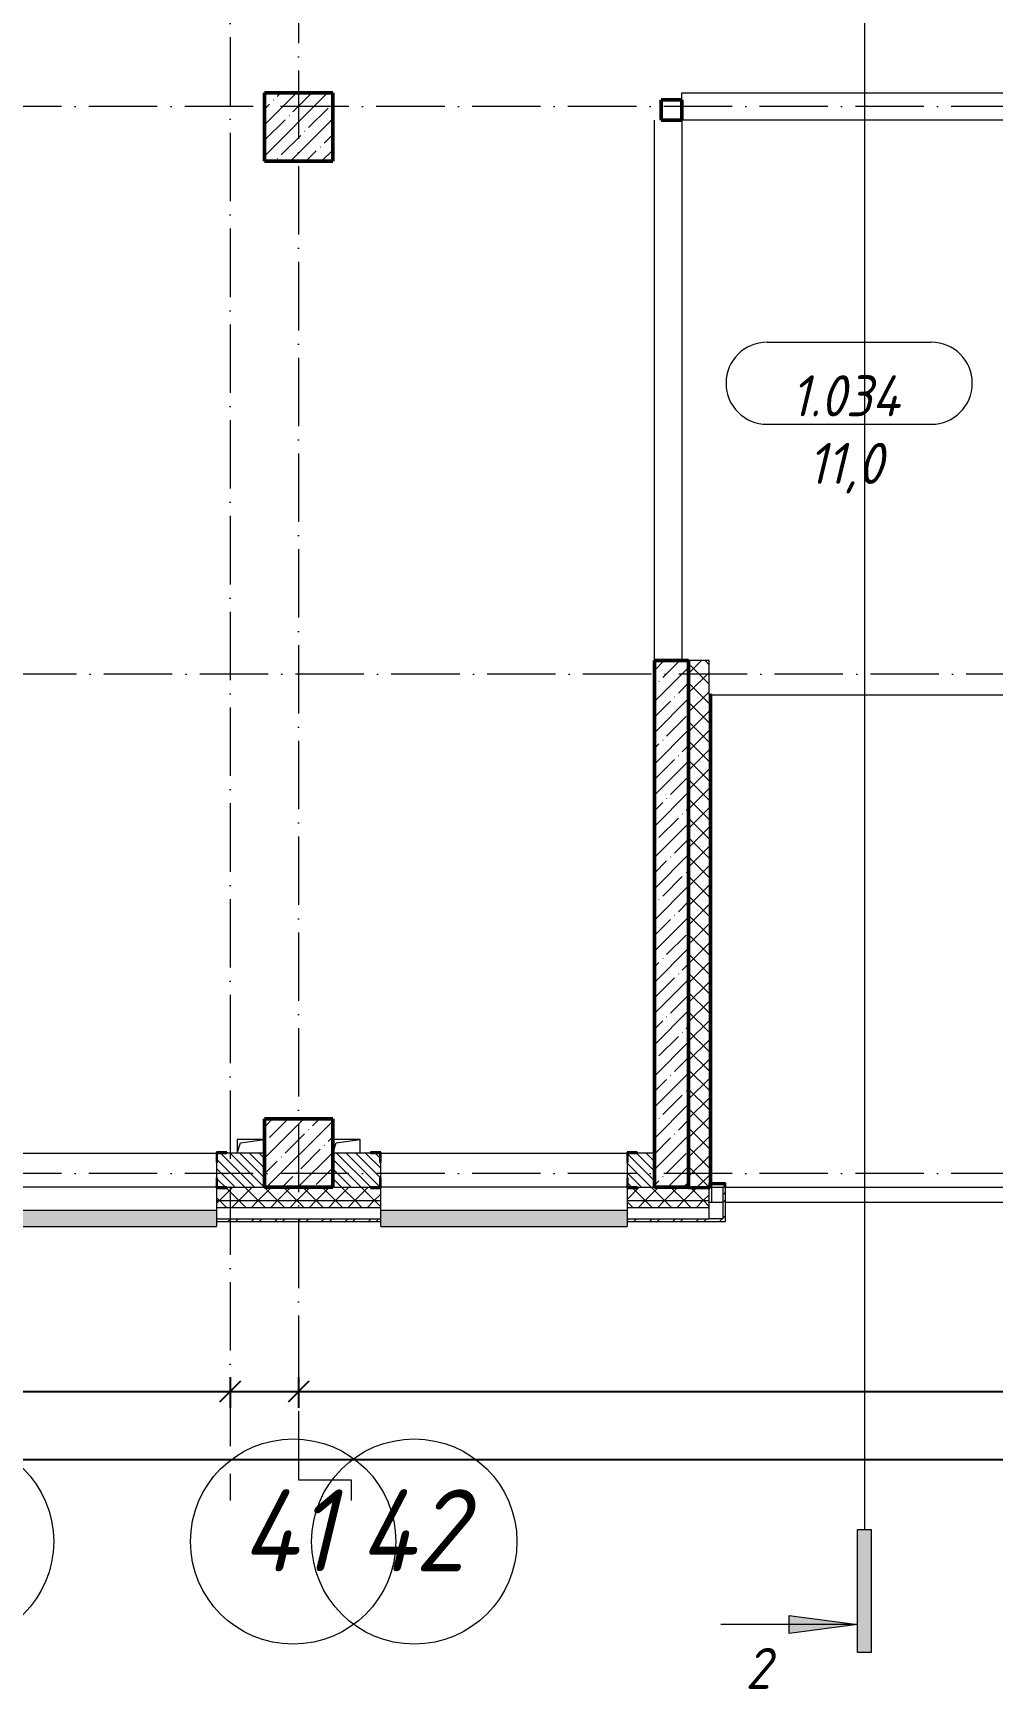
# Model space of a CAD drawing. Header units: millimetres. Extents: x -401725 to 250493, y 305116 to 802890.
# Drawn here: x -120955 to -113942, y 510530 to 522634 of the extents above; entities that cross this region are included whole.
import ezdxf

# ---------------------------------------------------------------- set-up
doc = ezdxf.new("R2010")
doc.units = ezdxf.units.MM
doc.linetypes.add('50_200_ШТРИХ_1Т_ш5_п1_п1_', pattern=[700, 500, -100, 0, -100])
for name, color, linetype, lineweight in [('A-____-____-DIMS', 7, 'Continuous', 9), ('A-FLOR-____-OTLN', 7, 'Continuous', 9), ('A-GENM-____-MCUT', 7, 'Continuous', 25), ('A-GENM-____-OTLN', 7, 'Continuous', 9), ('A-GENM-____-OTLN-1', 7, 'Continuous', 25), ('A-GLAZ-____-OTLN', 7, 'Continuous', 9), ('A-WALL-____-MCUT', 7, 'Continuous', 13), ('A-WALL-____-MCUT-1', 7, 'Continuous', 9), ('A-WALL-____-MCUT-2', 7, 'Continuous', 50), ('A-WALL-____-OTLN', 7, 'Continuous', 9), ('A-WALL-____-PATT-1', 7, 'Continuous', 9), ('A-WALL-FNSH-MCUT-1', 7, 'Continuous', 9), ('G-____-____-SYMB', 7, 'Continuous', 9), ('I-WALL-____-OTLN', 7, 'Continuous', 9), ('S-COLS-____-MCUT', 7, 'Continuous', 50), ('S-COLS-____-OTLN', 7, 'Continuous', 9), ('S-GRID-____-IDEN', 7, 'Continuous', 9), ('S-GRID-____-OTLN', 7, 'Continuous', 9), ('S-GRID-____-OTLN-1', 7, '50_200_ШТРИХ_1Т_ш5_п1_п1_', 9)]:
    doc.layers.add(name, color=color, linetype=linetype, lineweight=lineweight)
for name, color, linetype, lineweight, true_color in [('A-AREA-IDEN-1', 7, 'Continuous', 9, 0x000000), ('A-GLAZ-____-OTLN-1', 7, 'Continuous', 9, 0xc0c0c0), ('G-____-____-SYMB-1', 9, 'Continuous', 9, 0x808080)]:
    doc.layers.add(name, color=color, linetype=linetype, lineweight=lineweight, true_color=true_color)
doc.styles.add('ISOCPEUR_I', font='isocpeui.ttf', dxfattribs={"width": 0.9, "height": 2.5})
doc.styles.add('ISOCPEUR_I_10', font='isocpeui.ttf', dxfattribs={"width": 0.9, "height": 180})
doc.styles.add('ISOCPEUR_I_9', font='isocpeui.ttf', dxfattribs={"width": 0.9, "height": 250})
doc.dimstyles.new('ISO-2_5_0_9К_БОЛЬШОЙ_ОСИ', dxfattribs={"dimscale": 304.8, "dimtxt": 248.995294, "dimasz": 0.492126, "dimexe": 0.393701, "dimexo": 0, "dimgap": 0, "dimtad": 1, "dimdec": 0, "dimzin": 0, "dimdsep": 46, "dimtxsty": 'ISOCPEUR_I', "dimblk1": 'OBLIQUE', "dimblk2": 'OBLIQUE', "dimsah": 1, "dimcen": 0.09, "dimdle": 0.393701, "dimazin": 0, "dimtfac": 1, "dimtdec": 4, "dimtix": 1, "dimtmove": 0, "dimatfit": 3, "dimfxl": 1, "dimtvp": 1, "dimtolj": 1, "dimtzin": 0, "dimarcsym": 2})
pattern_1 = [(135, (-176515.067, 459015.94), (-35.35534, -35.35534), [])]
pattern_2 = [(45, (-176515.07, 459015.94), (-70.71068, 70.71068), []), (135, (-176515.07, 459015.94), (-70.71068, -70.71068), [])]
pattern_3 = [(45, (-176515.07, 459015.94), (-85.53659, 85.53659), []), (45, (-176458.04, 459015.94), (-85.53659, 85.53659), [])]

# ---------------------------------------------------------------- blocks, each defined once
blk = doc.blocks.new('BSC_Колонна _Прямоугольная - 500х500-V66-АР1_План отверстий 1 этажа в осях 1-64_Ю-ЯЯ')
at = {"layer": 'S-COLS-____-OTLN'}
h = blk.add_hatch(dxfattribs=at)
h.set_pattern_fill('FP_74', color=256, style=0, pattern_type=2)
h.set_pattern_definition([(45, (-57500, -55431.04), (-114.04925, 114.04925), []), (45, (-57385.95, -55431.04), (-114.04925, 114.04925), [201.613, -40.323, 3.353, -36.97])])
h.paths.add_polyline_path([(-250, -250), (250, -250), (250, 250), (-250, 250), (-250, 178)], flags=0)
at = {"layer": 'S-COLS-____-MCUT'}
for p, q in [((250, 250), (-250, 250)), ((-250, 250), (-250, -250)), ((250, -250), (250, 250)), ((-250, -250), (250, -250))]:
    blk.add_line(p, q, dxfattribs=at)
blk = doc.blocks.new('BSC_Колонна _Прямоугольная - 500х500-V67-АР1_План отверстий 1 этажа в осях 1-64_Ю-ЯЯ')
at = {"layer": 'S-COLS-____-OTLN'}
h = blk.add_hatch(dxfattribs=at)
h.set_pattern_fill('FP_75', color=256, style=0, pattern_type=2)
h.set_pattern_definition([(45, (-57500, -62931.04), (-114.04925, 114.04925), []), (45, (-57385.95, -62931.04), (-114.04925, 114.04925), [201.613, -40.323, 3.353, -36.97])])
h.paths.add_polyline_path([(-250, -250), (250, -250), (250, 250), (-250, 250)], flags=0)
at = {"layer": 'S-COLS-____-MCUT'}
for p, q in [((250, 250), (-250, 250)), ((-250, 250), (-250, -250)), ((250, -250), (250, 250)), ((-250, -250), (250, -250))]:
    blk.add_line(p, q, dxfattribs=at)
blk = doc.blocks.new('Фахверк_СКБ_Уголок - 250_2700-27497298-АР1_План отверстий 1 этажа в осях 1-64_Ю-ЯЯ')
at = {"layer": 'A-GENM-____-MCUT'}
for p, q in [((200, 181), (125, 181)), ((125, 181), (125, 106)), ((131, 106), (131, 175)), ((131, 175), (200, 175)), ((200, 175), (200, 181)), ((125, 106), (131, 106)), ((131, -6), (125, -6)), ((125, -6), (125, -81)), ((125, -81), (200, -81)), ((131, -75), (131, -6)), ((200, -75), (131, -75)), ((200, -81), (200, -75))]:
    blk.add_line(p, q, dxfattribs=at)
blk = doc.blocks.new('AR_Отверстие прямоугольное _в плите_ - AR_Отверстие прямоугольное _в плите_-V206-АР1_План отверстий 1 этажа в осях 1-64_Ю-ЯЯ')
at = {"layer": 'A-GENM-____-OTLN'}
for p, q in [((100, 50), (-100, 50)), ((-100, -50), (-75, 25)), ((-75, 25), (100, 50)), ((100, -50), (100, 50))]:
    blk.add_line(p, q, dxfattribs=at)
blk = doc.blocks.new('AR_Отверстие прямоугольное _в плите_ - AR_Отверстие прямоугольное _в плите_-V228-АР1_План отверстий 1 этажа в осях 1-64_Ю-ЯЯ')
at = {"layer": 'A-GENM-____-OTLN'}
for p, q in [((100, 50), (-100, 50)), ((-100, 50), (-100, -50)), ((-100, -50), (-75, 25)), ((-75, 25), (100, 50))]:
    blk.add_line(p, q, dxfattribs=at)
blk = doc.blocks.new('Отлив_СКБ - Отлив витража_120_НВФ-31885687-АР1_План отверстий 1 этажа в осях 1-64_Ю-ЯЯ')
at = {"layer": 'A-GLAZ-____-OTLN-1'}
for points in [[(0, -2), (1800, -2), (1800, 0), (0, 0)], [(877, -120), (1800, -120), (1800, -2), (0, -2), (0, -120)]]:
    blk.add_hatch(color=256, dxfattribs=at).paths.add_polyline_path(points, flags=0)
at = {"layer": 'A-GLAZ-____-OTLN'}
for p, q in [((0, 0), (1800, 0)), ((1800, -2), (0, -2)), ((0, -120), (0, -83)), ((0, -120), (1800, -120)), ((1800, -83), (1800, -120))]:
    blk.add_line(p, q, dxfattribs=at)
blk = doc.blocks.new('О_Общий_Откосы металлические_СКБ_Боковой - О_Общий_Откосы металлические_СКБ_Боковой-32003645-АР1_План отверстий 1 этажа в осях 1-64_Ю-ЯЯ')
at = {"layer": 'A-GENM-____-MCUT'}
for p, q in [((0, 0), (-120, 0)), ((-120, 0), (-120, -30)), ((0, -30), (0, 0)), ((-120, -30), (-270, -30)), ((-270, -30), (-270, -37)), ((-270, -37), (-113, -37)), ((-113, -37), (-113, -7)), ((-113, -7), (-7, -7)), ((-7, -7), (-7, -30)), ((-7, -30), (0, -30))]:
    blk.add_line(p, q, dxfattribs=at)
blk = doc.blocks.new('BSC_Колонна _Прямоугольная1 - 150х150 _металл_-35301503-АР1_План отверстий 1 этажа в осях 1-64_Ю-ЯЯ')
at = {"layer": 'S-COLS-____-MCUT'}
for p, q in [((75, 75), (-75, 75)), ((-75, 75), (-75, -75)), ((75, -75), (75, 75)), ((-75, -75), (75, -75))]:
    blk.add_line(p, q, dxfattribs=at)
blk = doc.blocks.new('Ось сетки - Круг_Ø6_00__ISO-2_5_0_9K_-25732049-АР1_План отверстий 1 этажа в осях 1-64_Ю-ЯЯ')
at = {"layer": 'S-GRID-____-IDEN'}
blk.add_circle((0, 0), 3, dxfattribs=at)
blk = doc.blocks.new('Разрез - Концевая часть разреза-18266132-АР1_План отверстий 1 этажа в осях 1-64_Ю-ЯЯ')
at = {"layer": 'G-____-____-SYMB'}
for points in [[(0, 0.5), (0, -0.5), (-9, -0.5), (-9, 0.5)], [(-6.29, -5.5), (-7.61, -5.5), (-6.95, -0.5)]]:
    blk.add_hatch(color=256, dxfattribs=at).paths.add_polyline_path(points, flags=0)
for p, q in [((0, 0.5), (-9, 0.5)), ((-9, 0.5), (-9, -0.5)), ((0, -0.5), (0, 0.5)), ((-9, -0.5), (0, -0.5)), ((-6.95, -0.5), (-7.61, -5.5)), ((-6.95, -0.5), (-6.95, -10.5)), ((-6.29, -5.5), (-6.95, -0.5)), ((-7.61, -5.5), (-6.29, -5.5))]:
    blk.add_line(p, q, dxfattribs=at)
blk = doc.blocks.new('_Oblique')
at = {"color": 0, "linetype": 'ByBlock', "lineweight": -2}
blk.add_line((-0.5, -0.5), (0.5, 0.5), dxfattribs=at)
blk = doc.blocks.new('*D13557')
at = {"layer": 'A-____-____-DIMS', "color": 0, "lineweight": -2, "transparency": 16777216}
for p, q in [((-122015, 512810), (-122015, 512584)), ((-119515, 512810), (-119515, 512584)), ((-122135, 512704), (-119395, 512704))]:
    blk.add_line(p, q, dxfattribs=at)
at = {"layer": 'Defpoints', "color": 0, "transparency": 16777216}
for p in [(-122015, 512810), (-119515, 512810), (-119515, 512704)]:
    blk.add_point(p, dxfattribs=at)
at = {"layer": 'A-____-____-DIMS', "color": 0, "lineweight": -2, "transparency": 16777216, "xscale": 150, "yscale": 150, "zscale": 150, "rotation": 180}
blk.add_blockref('_Oblique', (-122015, 512704), dxfattribs=at)
at = {"layer": 'A-____-____-DIMS', "color": 0, "lineweight": -2, "transparency": 16777216, "xscale": 150, "yscale": 150, "zscale": 150}
blk.add_blockref('_Oblique', (-119515, 512704), dxfattribs=at)
at = {"layer": 'A-____-____-DIMS', "color": 0, "transparency": 16777216, "insert": (-120765, 512706), "char_height": 2.5, "width": 758.48, "attachment_point": 5, "style": 'ISOCPEUR_I'}
blk.add_mtext('\\A1;2500', dxfattribs=at)
blk = doc.blocks.new('*D13558')
at = {"layer": 'A-____-____-DIMS', "color": 0, "lineweight": -2, "transparency": 16777216}
for p, q in [((-119515, 512810), (-119515, 512584)), ((-119015, 512810), (-119015, 512584)), ((-119635, 512704), (-118895, 512704))]:
    blk.add_line(p, q, dxfattribs=at)
at = {"layer": 'Defpoints', "color": 0, "transparency": 16777216}
for p in [(-119515, 512810), (-119015, 512810), (-119015, 512704)]:
    blk.add_point(p, dxfattribs=at)
at = {"layer": 'A-____-____-DIMS', "color": 0, "lineweight": -2, "transparency": 16777216, "xscale": 150, "yscale": 150, "zscale": 150, "rotation": 180}
blk.add_blockref('_Oblique', (-119515, 512704), dxfattribs=at)
at = {"layer": 'A-____-____-DIMS', "color": 0, "lineweight": -2, "transparency": 16777216, "xscale": 150, "yscale": 150, "zscale": 150}
blk.add_blockref('_Oblique', (-119015, 512704), dxfattribs=at)
at = {"layer": 'A-____-____-DIMS', "color": 0, "transparency": 16777216, "insert": (-119265, 512706), "char_height": 2.5, "width": 568.86, "attachment_point": 5, "style": 'ISOCPEUR_I'}
blk.add_mtext('\\A1;500', dxfattribs=at)
blk = doc.blocks.new('*D13559')
at = {"layer": 'A-____-____-DIMS', "color": 0, "lineweight": -2, "transparency": 16777216}
for p, q in [((-119015, 512810), (-119015, 512584)), ((-113515, 512810), (-113515, 512584)), ((-119135, 512704), (-113395, 512704))]:
    blk.add_line(p, q, dxfattribs=at)
at = {"layer": 'Defpoints', "color": 0, "transparency": 16777216}
for p in [(-119015, 512810), (-113515, 512810), (-113515, 512704)]:
    blk.add_point(p, dxfattribs=at)
at = {"layer": 'A-____-____-DIMS', "color": 0, "lineweight": -2, "transparency": 16777216, "xscale": 150, "yscale": 150, "zscale": 150, "rotation": 180}
blk.add_blockref('_Oblique', (-119015, 512704), dxfattribs=at)
at = {"layer": 'A-____-____-DIMS', "color": 0, "lineweight": -2, "transparency": 16777216, "xscale": 150, "yscale": 150, "zscale": 150}
blk.add_blockref('_Oblique', (-113515, 512704), dxfattribs=at)
at = {"layer": 'A-____-____-DIMS', "color": 0, "transparency": 16777216, "insert": (-116265, 512706), "char_height": 2.5, "width": 758.48, "attachment_point": 5, "style": 'ISOCPEUR_I'}
blk.add_mtext('\\A1;5500', dxfattribs=at)
blk = doc.blocks.new('*D13541')
at = {"layer": 'A-____-____-DIMS', "color": 0, "lineweight": -2, "transparency": 16777216}
for p, q in [((-178865, 512314), (-178865, 512088)), ((-105465, 512314), (-105465, 512088)), ((-178985, 512208), (-105345, 512208))]:
    blk.add_line(p, q, dxfattribs=at)
at = {"layer": 'Defpoints', "color": 0, "transparency": 16777216}
for p in [(-178865, 512314), (-105465, 512314), (-105465, 512208)]:
    blk.add_point(p, dxfattribs=at)
at = {"layer": 'A-____-____-DIMS', "color": 0, "lineweight": -2, "transparency": 16777216, "xscale": 150, "yscale": 150, "zscale": 150, "rotation": 180}
blk.add_blockref('_Oblique', (-178865, 512208), dxfattribs=at)
at = {"layer": 'A-____-____-DIMS', "color": 0, "lineweight": -2, "transparency": 16777216, "xscale": 150, "yscale": 150, "zscale": 150}
blk.add_blockref('_Oblique', (-105465, 512208), dxfattribs=at)
at = {"layer": 'A-____-____-DIMS', "color": 0, "transparency": 16777216, "insert": (-142165, 512209), "char_height": 2.5, "width": 971.08, "attachment_point": 5, "style": 'ISOCPEUR_I'}
blk.add_mtext('\\A1;73400', dxfattribs=at)
blk = doc.blocks.new('AAR_СКБ_Марка_помещения_1_5 ммп - Номер _ Площадь-27962135-АИ_План этажа_Стены_1')
at = {"layer": 'A-AREA-IDEN-1'}
for p, q in [((-2.987, 3), (3.013, 3)), ((-2.987, 0), (3.013, 0))]:
    blk.add_line(p, q, dxfattribs=at)
for centre, start, end in [((-2.987, 1.5), 90, 270), ((3.013, 1.5), 270, 90)]:
    blk.add_arc(centre, 1.5, start, end, dxfattribs=at)

msp = doc.modelspace()

# ---------------------------------------------------------------- hatches: boundary and pattern name
at = {"layer": 'A-WALL-____-PATT-1'}
h = msp.add_hatch(dxfattribs=at)
h.set_pattern_fill('FP_13', color=256, style=0, pattern_type=2)
h.set_pattern_definition([(45, (-176515.07, 459015.94), (-114.04925, 114.04925), []), (45, (-176401.02, 459015.94), (-114.04925, 114.04925), [201.612, -40.322, 3.353, -36.97])])
h.paths.add_polyline_path([(-116165.0675, 514196.983), (-116165.0675, 518046.983), (-116415.0675, 518046.983), (-116415.0675, 514196.983)], flags=0)
h = msp.add_hatch(dxfattribs=at)
h.set_pattern_fill('FP_1', color=256, style=0, pattern_type=2)
h.set_pattern_definition(pattern_2)
h.paths.add_polyline_path([(-116015.0675, 514196.983), (-116015.0675, 518046.983), (-116165.0675, 518046.983), (-116165.0675, 514196.983)], flags=0)
h = msp.add_hatch(dxfattribs=at)
h.set_pattern_fill('FP_6', color=256, style=0, pattern_type=2)
h.set_pattern_definition(pattern_1)
h.paths.add_polyline_path([(-121421.0675, 514196.983), (-121421.0675, 514265.983), (-121415.0675, 514265.983), (-121415.0675, 514377.983), (-121421.0675, 514377.983), (-121421.0675, 514446.983), (-121765.0675, 514446.983), (-121765.0675, 514196.983), (-121490.0675, 514196.983)], flags=0)
h.paths.add_polyline_path([(-119265.0675, 514196.983), (-119265.0675, 514446.983), (-119609.0675, 514446.983), (-119609.0675, 514377.983), (-119615.0675, 514377.983), (-119615.0675, 514265.983), (-119609.0675, 514265.983), (-119609.0675, 514196.983), (-119540.0675, 514196.983)], flags=0)
h = msp.add_hatch(dxfattribs=at)
h.set_pattern_fill('FP_6', color=256, style=0, pattern_type=2)
h.set_pattern_definition(pattern_1)
h.paths.add_polyline_path([(-116415.0675, 514196.983), (-116415.0675, 514446.983), (-116609.0675, 514446.983), (-116609.0675, 514377.983), (-116615.0675, 514377.983), (-116615.0675, 514265.983), (-116609.0675, 514265.983), (-116609.0675, 514196.983), (-116435.4535, 514196.983)], flags=0)
h.paths.add_polyline_path([(-118765.0675, 514196.983), (-118421.0675, 514196.983), (-118421.0675, 514265.983), (-118415.0675, 514265.983), (-118415.0675, 514377.983), (-118421.0675, 514377.983), (-118421.0675, 514446.983), (-118765.0675, 514446.983)], flags=0)
h = msp.add_hatch(dxfattribs=at)
h.set_pattern_fill('FP_1', color=256, style=0, pattern_type=2)
h.set_pattern_definition(pattern_2)
h.paths.add_polyline_path([(-116615.0675, 514096.983), (-116015.0675, 514096.983), (-116015.0675, 514196.983), (-116540.0675, 514196.983), (-116540.0675, 514190.983), (-116615.0675, 514190.983)], flags=0)
h.paths.add_polyline_path([(-118415.0675, 514096.983), (-118415.0675, 514190.983), (-118490.0675, 514190.983), (-118490.0675, 514196.983), (-119540.0675, 514196.983), (-119540.0675, 514190.983), (-119615.0675, 514190.983), (-119615.0675, 514096.983), (-119086.7045, 514096.983)], flags=0)
h.paths.add_polyline_path([(-121415.0675, 514096.983), (-121415.0675, 514190.983), (-121490.0675, 514190.983), (-121490.0675, 514196.983), (-122540.0675, 514196.983), (-122540.0675, 514190.983), (-122615.0675, 514190.983), (-122615.0675, 514096.983), (-121737.9555, 514096.983)], flags=0)
h.paths.add_polyline_path([(-124415.0675, 514096.983), (-124415.0675, 514190.983), (-124490.0675, 514190.983), (-124490.0675, 514196.983), (-125540.0675, 514196.983), (-125540.0675, 514190.983), (-125615.0675, 514190.983), (-125615.0675, 514096.983), (-124421.0675, 514096.983)], flags=0)
h.paths.add_polyline_path([(-127415.0675, 514096.983), (-127415.0675, 514190.983), (-127490.0675, 514190.983), (-127490.0675, 514196.983), (-128540.0675, 514196.983), (-128540.0675, 514190.983), (-128615.0675, 514190.983), (-128615.0675, 514096.983), (-127490.0675, 514096.983)], flags=0)
h.paths.add_polyline_path([(-130575.4589, 514096.983), (-130415.0675, 514096.983), (-130415.0675, 514190.983), (-130490.0675, 514190.983), (-130490.0675, 514196.983), (-131280.0675, 514196.983), (-131280.0675, 514096.983), (-130765.0675, 514096.983)], flags=0)
h = msp.add_hatch(dxfattribs=at)
h.set_pattern_fill('FP_3', color=256, style=0, pattern_type=2)
h.set_pattern_definition(pattern_3)
h.paths.add_polyline_path([(-115895.0675, 513966.983), (-115895.0675, 514196.983), (-115915.0675, 514196.983), (-115915.0675, 513966.983)], flags=0)
h = msp.add_hatch(dxfattribs=at)
h.set_pattern_fill('FP_1', color=256, style=0, pattern_type=2)
h.set_pattern_definition(pattern_2)
h.paths.add_polyline_path([(-116435.4535, 514046.983), (-116015.0675, 514046.983), (-116015.0675, 514096.983), (-116615.0675, 514096.983), (-116615.0675, 514046.983)], flags=0)
h.paths.add_polyline_path([(-118415.0675, 514046.983), (-118415.0675, 514096.983), (-119615.0675, 514096.983), (-119615.0675, 514046.983), (-119086.7045, 514046.983)], flags=0)
h.paths.add_polyline_path([(-121415.0675, 514046.983), (-121415.0675, 514096.983), (-122615.0675, 514096.983), (-122615.0675, 514046.983), (-121737.9555, 514046.983)], flags=0)
h.paths.add_polyline_path([(-127415.0675, 514046.983), (-127415.0675, 514096.983), (-128615.0675, 514096.983), (-128615.0675, 514046.983), (-127924.2078, 514046.983)], flags=0)
h.paths.add_polyline_path([(-125272.9568, 514046.983), (-124415.0675, 514046.983), (-124415.0675, 514096.983), (-125615.0675, 514096.983), (-125615.0675, 514046.983)], flags=0)
h.paths.add_polyline_path([(-130575.4589, 514046.983), (-130415.0675, 514046.983), (-130415.0675, 514096.983), (-131280.0675, 514096.983), (-131280.0675, 514046.983)], flags=0)
h = msp.add_hatch(dxfattribs=at)
h.set_pattern_fill('FP_3', color=256, style=0, pattern_type=2)
h.set_pattern_definition(pattern_3)
h.paths.add_polyline_path([(-115895.0675, 513946.983), (-115895.0675, 513966.983), (-116615.0675, 513966.983), (-116615.0675, 513946.983), (-116435.4535, 513946.983)], flags=0)
h.paths.add_polyline_path([(-119086.7045, 513946.983), (-118415.0675, 513946.983), (-118415.0675, 513966.983), (-119615.0675, 513966.983), (-119615.0675, 513946.983)], flags=0)
h.paths.add_polyline_path([(-122615.0675, 513946.983), (-121415.0675, 513946.983), (-121415.0675, 513966.983), (-122615.0675, 513966.983)], flags=0)
h.paths.add_polyline_path([(-124415.0675, 513946.983), (-124415.0675, 513966.983), (-125615.0675, 513966.983), (-125615.0675, 513946.983), (-125272.9568, 513946.983)], flags=0)
h.paths.add_polyline_path([(-127924.2078, 513946.983), (-127415.0675, 513946.983), (-127415.0675, 513966.983), (-128615.0675, 513966.983), (-128615.0675, 513946.983)], flags=0)
h.paths.add_polyline_path([(-130415.0675, 513946.983), (-130415.0675, 513966.983), (-131280.0675, 513966.983), (-131280.0675, 513946.983), (-130575.4589, 513946.983)], flags=0)

# ---------------------------------------------------------------- linework, layer by layer
at = {"layer": 'A-FLOR-____-OTLN'}
msp.add_line((-115995.0675, 517796.983), (-113435.0675, 517796.983), dxfattribs=at)
at = {"layer": 'A-WALL-____-MCUT'}
for p, q in [((-119265.0675, 514446.983), (-119540.0675, 514446.983)), ((-118490.0675, 514446.983), (-118765.0675, 514446.983)), ((-116415.0675, 514446.983), (-116540.0675, 514446.983)), ((-116415.0675, 514196.983), (-116415.0675, 514446.983)), ((-119615.0675, 514377.983), (-119615.0675, 514265.983)), ((-118415.0675, 514265.983), (-118415.0675, 514377.983)), ((-116615.0675, 514377.983), (-116615.0675, 514265.983)), ((-119615.0675, 514190.983), (-119615.0675, 513966.983)), ((-118415.0675, 513966.983), (-118415.0675, 514190.983)), ((-116615.0675, 514190.983), (-116615.0675, 513966.983)), ((-116015.0675, 514196.983), (-116415.0675, 514196.983)), ((-116015.0675, 513966.983), (-116015.0675, 514196.983)), ((-119615.0675, 513966.983), (-118415.0675, 513966.983)), ((-116615.0675, 513966.983), (-116015.0675, 513966.983))]:
    msp.add_line(p, q, dxfattribs=at)
at = {"layer": 'A-WALL-____-MCUT-1'}
for p, q in [((-116015.0675, 518046.983), (-116165.0675, 518046.983)), ((-116165.0675, 518046.983), (-116165.0675, 514196.983)), ((-116015.0675, 517798.483), (-116015.0675, 518046.983)), ((-116009.0675, 517798.483), (-116009.0675, 514196.983)), ((-116003.0675, 517798.483), (-116003.0675, 514196.983)), ((-119540.0675, 514196.983), (-119265.0675, 514196.983)), ((-118765.0675, 514196.983), (-118490.0675, 514196.983)), ((-116540.0675, 514196.983), (-116415.0675, 514196.983)), ((-116015.0675, 514196.983), (-116015.0675, 514196.983)), ((-118415.0675, 514096.983), (-119615.0675, 514096.983)), ((-118415.0675, 514046.983), (-119615.0675, 514046.983)), ((-116015.0675, 514096.983), (-116615.0675, 514096.983)), ((-116015.0675, 514046.983), (-116615.0675, 514046.983))]:
    msp.add_line(p, q, dxfattribs=at)
at = {"layer": 'A-WALL-____-MCUT-2'}
for p, q in [((-116165.0675, 518046.983), (-116415.0675, 518046.983)), ((-116415.0675, 518046.983), (-116415.0675, 514196.983)), ((-116165.0675, 514196.983), (-116165.0675, 518046.983)), ((-116415.0675, 514196.983), (-116165.0675, 514196.983))]:
    msp.add_line(p, q, dxfattribs=at)
at = {"layer": 'A-WALL-____-OTLN'}
for p, q in [((-121415.0675, 514446.983), (-119615.0675, 514446.983)), ((-118415.0675, 514446.983), (-116615.0675, 514446.983)), ((-119615.0675, 514196.983), (-121415.0675, 514196.983)), ((-116615.0675, 514196.983), (-118415.0675, 514196.983)), ((-115995.0675, 514196.983), (-115915.0675, 514196.983)), ((-115995.0675, 514086.983), (-115995.0675, 514196.983)), ((-115895.0675, 514196.983), (-113535.0675, 514196.983)), ((-115915.0675, 514086.983), (-116015.0675, 514086.983)), ((-113535.0675, 514086.983), (-115895.0675, 514086.983))]:
    msp.add_line(p, q, dxfattribs=at)
at = {"layer": 'A-WALL-FNSH-MCUT-1'}
for p, q in [((-115995.0675, 517798.483), (-116015.0675, 517798.483)), ((-116015.0675, 517798.483), (-116015.0675, 514196.983)), ((-115995.0675, 514196.983), (-115995.0675, 517798.483)), ((-116015.0675, 514196.983), (-115995.0675, 514196.983)), ((-115915.0675, 514196.983), (-115915.0675, 513966.983)), ((-115895.0675, 514196.983), (-115915.0675, 514196.983)), ((-115895.0675, 513946.983), (-115895.0675, 514196.983)), ((-119615.0675, 513966.983), (-119615.0675, 513946.983)), ((-119615.0675, 513946.983), (-118415.0675, 513946.983)), ((-118415.0675, 513946.983), (-118415.0675, 513966.983)), ((-116615.0675, 513966.983), (-116615.0675, 513946.983)), ((-116615.0675, 513946.983), (-115895.0675, 513946.983)), ((-115915.0675, 513966.983), (-116015.0675, 513966.983))]:
    msp.add_line(p, q, dxfattribs=at)
at = {"layer": 'G-____-____-SYMB-1'}
msp.add_line((-114880.7588, 546193.7085), (-114880.7588, 511695.1655), dxfattribs=at)
at = {"layer": 'I-WALL-____-OTLN'}
for p, q in [((-116215.0675, 522146.983), (-116215.0675, 522196.983)), ((-116215.0675, 522196.983), (-113265.0675, 522196.983)), ((-116415.0675, 518046.983), (-116415.0675, 521996.983)), ((-116215.0675, 521996.983), (-116215.0675, 518046.983)), ((-113385.0675, 521996.983), (-116215.0675, 521996.983))]:
    msp.add_line(p, q, dxfattribs=at)
at = {"layer": 'S-GRID-____-OTLN'}
for p, q in [((-119015.0675, 512058.4165), (-118630.164, 512058.4165)), ((-118630.164, 512058.4165), (-118630.164, 511907.5288))]:
    msp.add_line(p, q, dxfattribs=at)
at = {"layer": 'S-GRID-____-OTLN-1'}
for p, q in [((-119515.0675, 549908.7924), (-119515.0675, 511907.5288)), ((-119015.0675, 549665.2625), (-119015.0675, 512058.4165)), ((-72440.6609, 522096.983), (-181183.8377, 522096.983)), ((-101035.027, 517946.983), (-181183.8377, 517946.983)), ((-72440.6609, 514296.983), (-181183.8377, 514296.983))]:
    msp.add_line(p, q, dxfattribs=at)

# ---------------------------------------------------------------- block references
at = {"layer": 'A-AREA-IDEN-1', "xscale": 199.9999999999999, "yscale": 199.9999999999999, "zscale": 199.9999999999999}
msp.add_blockref('AAR_СКБ_Марка_помещения_1_5 ммп - Номер _ Площадь-27962135-АИ_План этажа_Стены_1', (-114994.3982, 519774.2967), dxfattribs=at)
at = {"layer": 'A-GENM-____-OTLN'}
for name, p in [('AR_Отверстие прямоугольное _в плите_ - AR_Отверстие прямоугольное _в плите_-V228-АР1_План отверстий 1 этажа в осях 1-64_Ю-ЯЯ', (-119365.0675, 514496.983)), ('AR_Отверстие прямоугольное _в плите_ - AR_Отверстие прямоугольное _в плите_-V206-АР1_План отверстий 1 этажа в осях 1-64_Ю-ЯЯ', (-118665.0675, 514496.983)), ('О_Общий_Откосы металлические_СКБ_Боковой - О_Общий_Откосы металлические_СКБ_Боковой-32003645-АР1_План отверстий 1 этажа в осях 1-64_Ю-ЯЯ', (-115895.0675, 514226.983))]:
    msp.add_blockref(name, p, dxfattribs=at)
at = {"layer": 'A-GENM-____-OTLN-1'}
for p in [(-119740.0675, 514271.983), (-116740.0675, 514271.983)]:
    msp.add_blockref('Фахверк_СКБ_Уголок - 250_2700-27497298-АР1_План отверстий 1 этажа в осях 1-64_Ю-ЯЯ', p, dxfattribs=at)
at = {"layer": 'A-GENM-____-OTLN-1', "rotation": 180}
msp.add_blockref('Фахверк_СКБ_Уголок - 250_2700-27497298-АР1_План отверстий 1 этажа в осях 1-64_Ю-ЯЯ', (-118290.0675, 514371.983), dxfattribs=at)
at = {"layer": 'A-GLAZ-____-OTLN'}
for p in [(-121415.0675, 514029.983), (-118415.0675, 514029.983)]:
    msp.add_blockref('Отлив_СКБ - Отлив витража_120_НВФ-31885687-АР1_План отверстий 1 этажа в осях 1-64_Ю-ЯЯ', p, dxfattribs=at)
at = {"layer": 'G-____-____-SYMB', "extrusion": (0, 0, -1), "xscale": 99.99999999999993, "yscale": 99.99999999999993, "zscale": 99.99999999999993, "rotation": 90.00000000000053}
msp.add_blockref('Разрез - Концевая часть разреза-18266132-АР1_План отверстий 1 этажа в осях 1-64_Ю-ЯЯ', (114880.7588, 511695.1655), dxfattribs=at)
at = {"layer": 'S-COLS-____-OTLN'}
for name, p in [('BSC_Колонна _Прямоугольная - 500х500-V67-АР1_План отверстий 1 этажа в осях 1-64_Ю-ЯЯ', (-119015.0675, 521946.983)), ('BSC_Колонна _Прямоугольная - 500х500-V66-АР1_План отверстий 1 этажа в осях 1-64_Ю-ЯЯ', (-119015.0675, 514446.983))]:
    msp.add_blockref(name, p, dxfattribs=at)
at = {"layer": 'S-COLS-____-OTLN', "rotation": 270.0000000000001}
msp.add_blockref('BSC_Колонна _Прямоугольная1 - 150х150 _металл_-35301503-АР1_План отверстий 1 этажа в осях 1-64_Ю-ЯЯ', (-116290.0675, 522071.983), dxfattribs=at)
at = {"layer": 'S-GRID-____-IDEN', "xscale": 250, "yscale": 250, "zscale": 99.99999999999993, "rotation": 180}
for p in [(-121554.8435, 511607.5288), (-119054.8435, 511607.5288), (-118169.94, 511607.5288)]:
    msp.add_blockref('Ось сетки - Круг_Ø6_00__ISO-2_5_0_9K_-25732049-АР1_План отверстий 1 этажа в осях 1-64_Ю-ЯЯ', p, dxfattribs=at)

# ---------------------------------------------------------------- texts
at = {"layer": 'A-AREA-IDEN-1', "char_height": 300, "attachment_point": 8, "line_spacing_factor": 1.139951, "style": 'ISOCPEUR_I'}
for s, insert, width in [('\\pxqc,t8.46667,16.93333,25.4,33.86667,42.33333,50.8,59.26667,67.73333,76.2,84.66667,93.13333,101.6,110.06667,118.53333,127,135.46667,143.93333,152.4,160.86667,169.33333,177.8,186.26667,194.73333,203.2,211.66667,220.13333,228.6,237.06667,245.53333,254,262.46667,270.93333;{1.034}', (-115019.8272, 519832.6265), 940), ('\\pxqc,t8.46667,16.93333,25.4,33.86667,42.33333,50.8,59.26667,67.73333,76.2,84.66667,93.13333,101.6,110.06667,118.53333,127,135.46667,143.93333,152.4,160.86667,169.33333,177.8,186.26667,194.73333,203.2,211.66667,220.13333,228.6,237.06667,245.53333,254,262.46667,270.93333;{11,0}', (-115018.8272, 519268.6786), 648)]:
    msp.add_mtext(s, dxfattribs=dict(at, insert=insert, width=width))
at = {"layer": 'G-____-____-SYMB', "insert": (-115749.8585, 510830.3472), "char_height": 300, "width": 256.54, "attachment_point": 1, "style": 'ISOCPEUR_I_10'}
msp.add_mtext('\\fISOCPEUR|b0|i1|c204|p34|;2', dxfattribs=at)
at = {"layer": 'S-GRID-____-IDEN', "char_height": 600, "attachment_point": 1, "style": 'ISOCPEUR_I_9'}
for s, insert, width in [('41', (-119432.924, 511988.7161), 367.974562), ('42', (-118571.8705, 511988.7161), 425.696062)]:
    msp.add_mtext(s, dxfattribs=dict(at, insert=insert, width=width))

# ---------------------------------------------------------------- dimensions: what is measured, and where the dimension line sits
at = {"layer": 'A-____-____-DIMS'}
for base, p1, p2, override, picture, middle in [((-119515.0675, 512704.4081), (-122015.0675, 512810.4741), (-119515.0675, 512810.4741), {"dimpost": '<>', "dimfxl": 2500}, '*D13557', (-120765.0675, 512705.6581)), ((-119015.0675, 512704.4081), (-119515.0675, 512810.4741), (-119015.0675, 512810.4741), {"dimpost": '<>', "dimfxl": 500}, '*D13558', (-119265.0675, 512705.6581)), ((-113515.0675, 512704.4081), (-119015.0675, 512810.4741), (-113515.0675, 512810.4741), {"dimpost": '<>', "dimfxl": 5500}, '*D13559', (-116265.0675, 512705.6581)), ((-105465.0675, 512207.6078), (-178865.0675, 512313.6738), (-105465.0675, 512313.6738), {"dimpost": '<>', "dimfxl": 73400}, '*D13541', (-142165.0675, 512208.8739))]:
    dim = msp.add_linear_dim(base=base, p1=p1, p2=p2, dimstyle='ISO-2_5_0_9К_БОЛЬШОЙ_ОСИ', override=override, dxfattribs=at)
    dim.commit()
    dim.dimension.update_dxf_attribs({"geometry": picture, "text_midpoint": middle})

doc.saveas('drawing.dxf')
